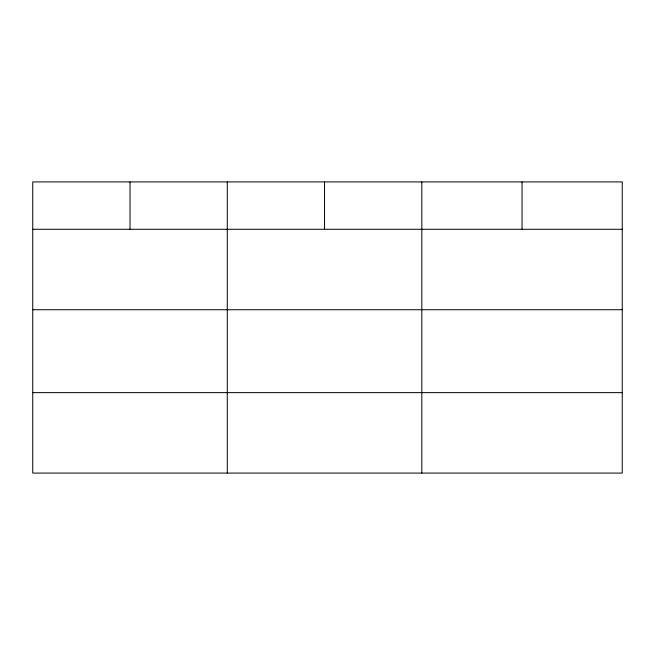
<?xml version="1.0" encoding="UTF-8"?>
<svg xmlns="http://www.w3.org/2000/svg" width="655" height="655" viewBox="0 0 655 655"><rect width="100%" height="100%" fill="white"/><g stroke="black" fill="none" stroke-linecap="round" stroke-linejoin="round"><path stroke-width="0.98" d="M622.25 309.733L622.25 181.918L32.75 181.918L32.75 473.082L622.25 473.082L622.25 309.733L32.75 309.733M32.75 229.283L622.25 229.283M32.75 392.632L622.25 392.632M522.035 181.918L522.035 229.283M421.82 181.918L421.82 473.082M324.552 181.918L324.552 229.283M227.285 181.918L227.285 473.082M130.018 181.918L130.018 229.283"/></g></svg>
